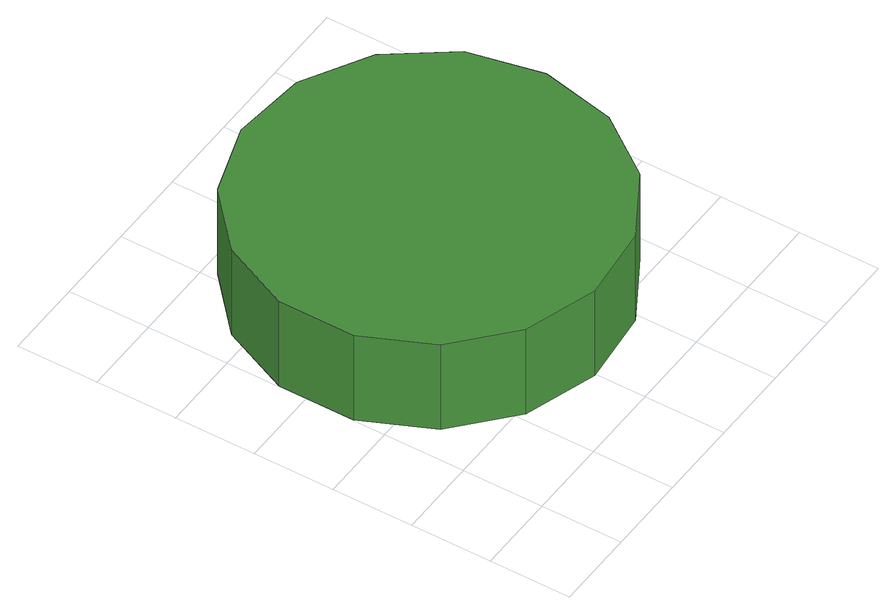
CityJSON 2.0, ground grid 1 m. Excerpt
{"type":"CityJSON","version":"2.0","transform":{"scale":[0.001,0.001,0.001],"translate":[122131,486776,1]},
"CityObjects":{
"tree1":{"type":"SolitaryVegetationObject","attributes":{"function":"something"},"geometry":[{"type":"MultiSurface","lod":"1","boundaries":[[[0,1,2,3,4,5,6,7,8,9,10,11,12,13,14]],[[15,16,17,18,19,20,21,22,23,24,25,26,27,28,29]],[[0,29,28,1]],[[1,28,27,2]],[[2,27,26,3]],[[3,26,25,4]],[[4,25,24,5]],[[5,24,23,6]],[[6,23,22,7]],[[7,22,21,8]],[[8,21,20,9]],[[9,20,19,10]],[[10,19,18,11]],[[11,18,17,12]],[[12,17,16,13]],[[13,16,15,14]],[[14,15,29,0]]]}]}
},
"vertices":[
[4484,2877,1301],[4289,3797,1301],[3737,4557,1301],[2922,5027,1301],[1988,5126,1301],[1094,4835,1301],[395,4206,1301],[13,3347,1301],[13,2407,1301],[395,1549,1301],[1094,920,1301],[1988,629,1301],[2922,728,1301],[3737,1198,1301],[4289,1958,1301],[4289,1958,51],[3737,1198,51],[2922,728,51],[1988,629,51],[1094,920,51],[395,1549,51],[13,2407,51],[13,3347,51],[395,4206,51],[1094,4835,51],[1988,5126,51],[2922,5027,51],[3737,4557,51],[4289,3797,51],[4484,2877,51]
]}
